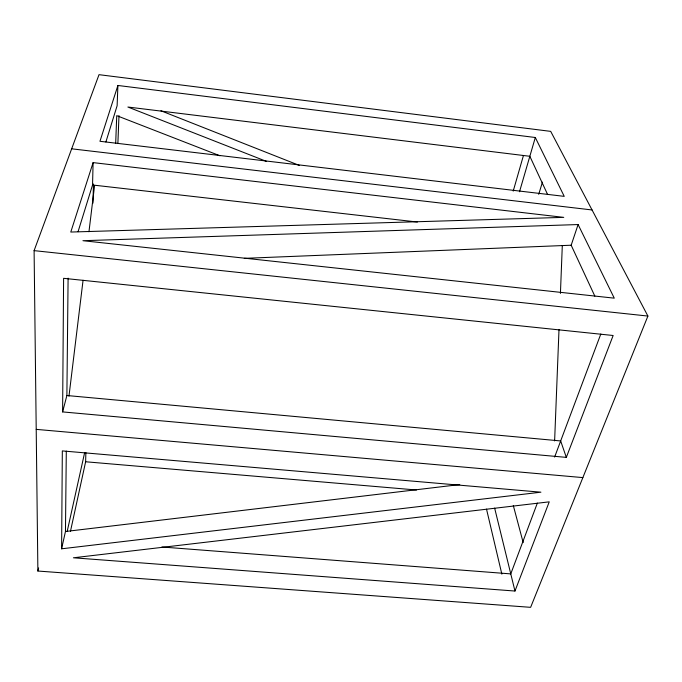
<?xml version="1.0" encoding="UTF-8"?>
<svg xmlns="http://www.w3.org/2000/svg" width="682" height="682" viewBox="0 0 682 682"><rect width="100%" height="100%" fill="white"/><g stroke="black" fill="none" stroke-linecap="round" stroke-linejoin="round"><path stroke-width="1.02" d="M61.602 548.805L62.326 450.913L540.911 492.182L61.602 548.805L65.463 531.5L66.299 451.126M62.616 411.911L63.605 278.316L613.144 335.501L566.324 457.375L62.616 411.911L66.879 395.517L68.098 278.145M70.434 531.44L85.634 461.765L85.864 452.575M78.055 231.718L92.547 184.993L93.102 162.614L563.75 217.37L70.783 232.05L93.102 162.614M92.965 203.159L93.451 183.995M115.693 143.067L116.741 115.65L219.936 155.786M117.901 85.472L99.956 141.285L564.236 196.365L535.31 137.5L117.901 85.472L117.125 105.71L105.889 141.958M117.901 143.032L118.983 115.625M554.619 440.93L559.001 329.508M560.425 293.43L562.3 245.682M68.976 396.165L83.068 280.259M88.958 231.786L94.593 185.427M67.22 531.278L84.636 452.66M37.885 571.039L34.1 250.635L99.018 74.67L550.698 131.37L647.9 316.056L530.63 607.33L37.885 571.039L38.635 567.944M513.214 191.113L523.418 155.607M519.505 191.77L535.31 137.5M538.72 194.336L542.437 182.12M594.849 296.141L571.175 245.222L578.097 224.557L82.94 240.703L614.269 298.162L578.097 224.557M537.356 503.077L510.767 573.894L161.873 546.99M554.619 457.068L600.808 334.018M514.97 591.038L549.24 501.841L73.417 557.791L514.97 591.038L494.646 508.116M65.463 531.5L459.77 484.57M244.301 258.342L571.175 245.222M85.634 461.765L416.532 490M36.214 429.37L582.863 477.596M66.879 395.517L560.672 440.947L566.324 457.375M34.1 250.635L647.9 316.056M92.547 184.993L417.401 222.034M71.661 148.812L592.07 209.962M266.628 161.464L127.892 107.031L529.837 156.28L547.595 194.489M160.943 110.774L299.347 165.419M513.307 505.533L523.188 542.591M486.513 509.113L501.85 574.125"/></g></svg>
